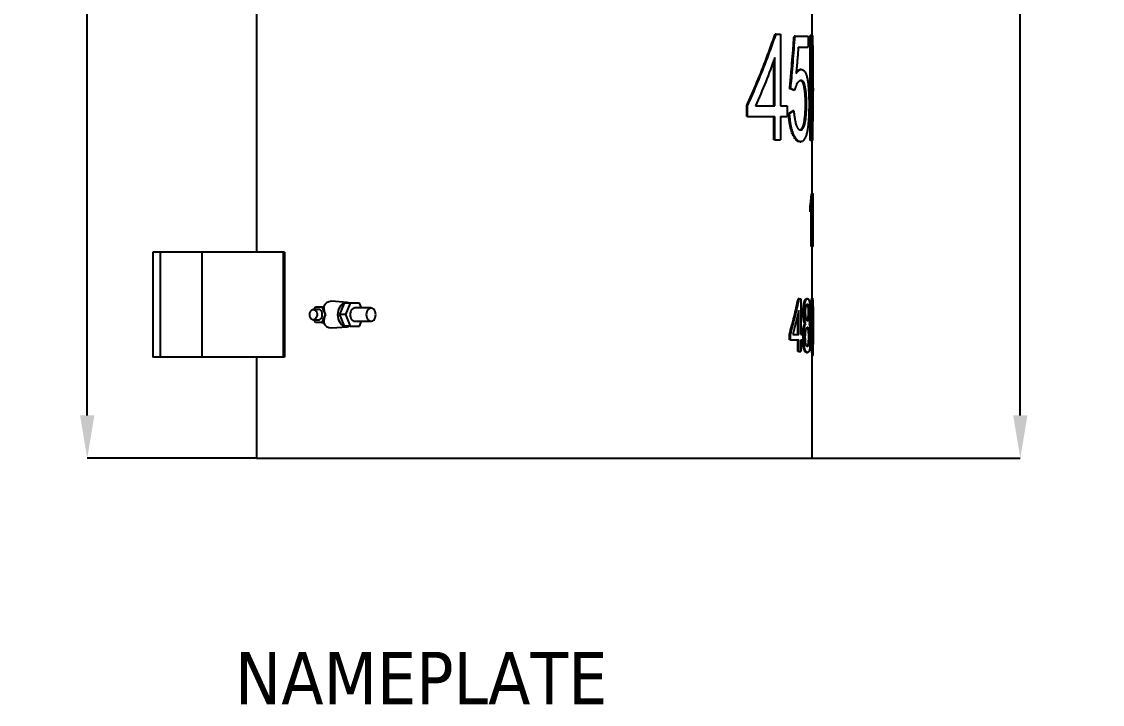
# Model space of a CAD drawing. Header units: millimetres. Extents: x 0 to 6631, y 0 to 4689.
# Drawn here: x 2075 to 3104, y 2361 to 3011 of the extents above; entities that cross this region are included whole.
import ezdxf

# ---------------------------------------------------------------- set-up
doc = ezdxf.new("R2010")
doc.units = ezdxf.units.MM
doc.header["$LTSCALE"] = 13
doc.layers.add('几何体', color=7, linetype='Continuous')
doc.layers.add('尺寸', color=3, linetype='Continuous')
doc.layers.add('铁心', color=3, linetype='Continuous', lineweight=0)
doc.styles.add('SLDTEXTSTYLE0', font='hyswlongfangsong.ttf')
doc.styles.add('Tahoma$001', font='tahoma.ttf', dxfattribs={"height": 2.159784})
doc.dimstyles.new('SLDDIMSTYLE0', dxfattribs={"dimtxt": 50, "dimasz": 40.8, "dimexe": 0, "dimexo": 0.0625, "dimgap": 12.5, "dimtad": 2, "dimdec": 0, "dimrnd": 1e-09, "dimzin": 12, "dimdsep": 46, "dimtxsty": 'SLDTEXTSTYLE0', "dimsah": 1, "dimcen": 0.09, "dimadec": 0, "dimazin": 3, "dimtfac": 1, "dimtdec": 0, "dimtmove": 0, "dimatfit": 0, "dimfxl": 1, "dimfrac": 2, "dimtolj": 1, "dimtzin": 12, "dimarcsym": 0})

# ---------------------------------------------------------------- blocks, each defined once
blk = doc.blocks.new('*D28')
at = {"layer": 'Defpoints', "color": 0, "transparency": 16777216}
for p in [(2629.6, 3853.9), (3025.7, 3853.9), (2827.5, 2595.2)]:
    blk.add_point(p, dxfattribs=at)
at = {"layer": '尺寸', "color": 0, "lineweight": -2, "transparency": 16777216}
for p, q in [((2629.7, 3853.9), (3025.7, 3853.9)), ((3025.7, 2636), (3025.7, 3813.1)), ((2827.6, 2595.2), (3025.7, 2595.2))]:
    blk.add_line(p, q, dxfattribs=at)
at = {"layer": '尺寸', "color": 0, "transparency": 16777216}
for points in [[(3018.9, 3813.1), (3032.5, 3813.1), (3025.7, 3853.9)], [(3018.9, 2636), (3032.5, 2636), (3025.7, 2595.2)]]:
    blk.add_solid(points, dxfattribs=at)
at = {"layer": '尺寸', "color": 0, "transparency": 16777216, "insert": (3038.2, 3222.1), "char_height": 50, "attachment_point": 2, "rotation": 90, "style": 'SLDTEXTSTYLE0'}
blk.add_mtext('\\A1;1259', dxfattribs=at)
blk = doc.blocks.new('*D29')
at = {"layer": 'Defpoints', "color": 0, "transparency": 16777216}
for p in [(2137.3, 3542.7), (2292.5, 3542.7), (2298.5, 2595.2)]:
    blk.add_point(p, dxfattribs=at)
at = {"layer": '尺寸', "color": 0, "lineweight": -2, "transparency": 16777216}
for p, q in [((2292.4, 3542.7), (2137.3, 3542.7)), ((2137.3, 2636), (2137.3, 3501.9)), ((2298.5, 2595.2), (2137.3, 2595.2))]:
    blk.add_line(p, q, dxfattribs=at)
at = {"layer": '尺寸', "color": 0, "transparency": 16777216}
for points in [[(2130.5, 3501.9), (2144.1, 3501.9), (2137.3, 3542.7)], [(2130.5, 2636), (2144.1, 2636), (2137.3, 2595.2)]]:
    blk.add_solid(points, dxfattribs=at)
at = {"layer": '尺寸', "color": 0, "transparency": 16777216, "insert": (2074.8, 3080.2), "char_height": 50, "attachment_point": 2, "rotation": 90, "style": 'SLDTEXTSTYLE0'}
blk.add_mtext('\\A1;948', dxfattribs=at)

msp = doc.modelspace()

# ---------------------------------------------------------------- linework, layer by layer
at = {"layer": '几何体'}
for p, q in [((2827.52, 2998.11), (2827.52, 3364.03)), ((2298.52, 3191.47), (2298.52, 2791.47)), ((2793.19, 2999.28), (2792.33, 2999.28)), ((2793.19, 2999.28), (2797.45, 2999.28)), ((2797.45, 2999.28), (2797.45, 2930.86)), ((2811.26, 2997.53), (2810.32, 2997.53)), ((2811.26, 2997.53), (2823.85, 2997.53)), ((2823.85, 2997.53), (2823.85, 2987)), ((2825.71, 2898.11), (2825.71, 2998.11)), ((2826.7, 2998.11), (2825.71, 2998.11)), ((2826.7, 2898.11), (2826.7, 2998.11)), ((2826.7, 2998.11), (2827.94, 2998.11)), ((2827.94, 2998.11), (2827.94, 2954.84)), ((2814.25, 2987), (2823.85, 2987)), ((2791.15, 2930.86), (2791.15, 2974.78)), ((2792.01, 2930.86), (2792.01, 2977.06)), ((2828.52, 2932.69), (2828.52, 2977.61)), ((2817.19, 2965.66), (2816.23, 2965.66)), ((2809.91, 2946.07), (2806.17, 2947.24)), ((2807.09, 2947.24), (2806.17, 2947.24)), ((2810.84, 2946.07), (2807.09, 2947.24)), ((2810.84, 2946.07), (2809.91, 2946.07)), ((2828.4, 2947.82), (2827.94, 2935.54)), ((2827.94, 2935.54), (2827.94, 2898.11)), ((2765.17, 2920.92), (2765.17, 2930.86)), ((2765.94, 2930.86), (2765.17, 2930.86)), ((2765.94, 2920.92), (2765.94, 2930.86)), ((2773.67, 2930.86), (2792.01, 2930.86)), ((2797.45, 2930.86), (2803.73, 2930.86)), ((2803.73, 2930.86), (2803.73, 2920.92)), ((2805, 2923.26), (2809.06, 2926.18)), ((2805.92, 2923.26), (2805, 2923.26)), ((2805.92, 2923.26), (2809.99, 2926.18)), ((2809.99, 2926.18), (2809.06, 2926.18)), ((2765.94, 2920.92), (2765.17, 2920.92)), ((2765.94, 2920.92), (2792.01, 2920.92)), ((2791.15, 2898.7), (2791.15, 2920.92)), ((2792.01, 2898.7), (2792.01, 2920.92)), ((2797.45, 2920.92), (2803.73, 2920.92)), ((2797.45, 2920.92), (2797.45, 2898.7)), ((2792.01, 2898.7), (2791.15, 2898.7)), ((2792.01, 2898.7), (2797.45, 2898.7)), ((2815.66, 2896.84), (2816.61, 2896.84)), ((2826.7, 2898.11), (2825.71, 2898.11)), ((2826.7, 2898.11), (2827.94, 2898.11)), ((2827.52, 2847.24), (2827.52, 2898.11)), ((2827.86, 2847.24), (2826.86, 2847.24)), ((2827.73, 2847.6), (2827.52, 2847.6)), ((2828.08, 2847.24), (2828.08, 2796.94)), ((2825.74, 2829.98), (2825.74, 2835.54)), ((2826.74, 2835.54), (2825.74, 2835.54)), ((2826.74, 2829.98), (2825.74, 2829.98)), ((2826.68, 2796.94), (2826.68, 2829.98)), ((2826.74, 2829.98), (2826.74, 2835.54)), ((2827.68, 2796.94), (2827.68, 2837.29)), ((2828.51, 2834.37), (2828.08, 2834.37)), ((2828.4, 2833.49), (2828.08, 2833.49)), ((2828.4, 2833.49), (2828.51, 2834.37)), ((2199.93, 2791.47), (2199.93, 2691.47)), ((2206.6, 2791.47), (2199.93, 2791.47)), ((2206.6, 2791.47), (2206.6, 2691.47)), ((2246.36, 2791.47), (2206.6, 2791.47)), ((2246.36, 2791.47), (2246.36, 2691.47)), ((2323.97, 2791.47), (2246.36, 2791.47)), ((2323.97, 2791.47), (2323.97, 2691.47)), ((2325, 2791.47), (2323.97, 2791.47)), ((2325, 2791.47), (2325, 2691.47)), ((2827.68, 2796.94), (2826.68, 2796.94)), ((2827.52, 2747.53), (2827.52, 2796.94)), ((2827.68, 2796.94), (2828.08, 2796.94)), ((2828.5, 2798.11), (2828.08, 2798.11)), ((2828.5, 2796.94), (2828.08, 2796.94)), ((2828.5, 2796.94), (2828.5, 2798.11)), ((2828.09, 2747.53), (2827.09, 2747.53)), ((2353.53, 2737.09), (2354.55, 2739.59)), ((2354.55, 2739.59), (2360.67, 2739.59)), ((2360.67, 2739.59), (2363.73, 2732.09)), ((2360.67, 2739.59), (2362.64, 2739.59)), ((2384.73, 2743.77), (2369.84, 2744.77)), ((2381.97, 2743.09), (2377.48, 2732.09)), ((2387.62, 2743.09), (2381.97, 2743.09)), ((2387.62, 2743.09), (2383.13, 2732.09)), ((2396.6, 2743.09), (2387.62, 2743.09)), ((2407.53, 2738.44), (2392.11, 2738.44)), ((2398.5, 2738.44), (2396.6, 2743.09)), ((2815.26, 2747.24), (2814.31, 2747.24)), ((2815.26, 2747.24), (2816.6, 2747.24)), ((2816.6, 2747.24), (2816.6, 2713.03)), ((2823.17, 2747.23), (2822.19, 2747.23)), ((2357.61, 2737.09), (2352.66, 2737.09)), ((2352.66, 2727.09), (2357.61, 2727.09)), ((2354.55, 2724.59), (2353.53, 2727.09)), ((2363.73, 2732.09), (2360.67, 2724.59)), ((2363.73, 2732.09), (2364.11, 2732.09)), ((2383.13, 2732.09), (2377.48, 2732.09)), ((2377.48, 2732.09), (2381.97, 2721.09)), ((2383.13, 2732.09), (2387.62, 2721.09)), ((2814.89, 2736.12), (2809.21, 2713.03)), ((2813.94, 2713.03), (2813.94, 2732.27)), ((2814.89, 2713.03), (2814.89, 2736.12)), ((2360.67, 2724.59), (2354.55, 2724.59)), ((2360.67, 2724.59), (2362.64, 2724.59)), ((2369.84, 2719.4), (2384.73, 2720.4)), ((2387.62, 2721.09), (2381.97, 2721.09)), ((2387.62, 2721.09), (2396.6, 2721.09)), ((2392.11, 2725.74), (2407.53, 2725.74)), ((2396.6, 2721.09), (2398.5, 2725.74)), ((2821.39, 2723.55), (2820.42, 2723.55)), ((2805.92, 2708.05), (2805.92, 2713.03)), ((2806.83, 2713.03), (2805.92, 2713.03)), ((2806.83, 2708.05), (2805.92, 2708.05)), ((2806.83, 2708.05), (2806.83, 2713.03)), ((2806.83, 2708.05), (2814.89, 2708.05)), ((2809.21, 2713.03), (2814.89, 2713.03)), ((2813.94, 2696.94), (2813.94, 2708.05)), ((2814.89, 2696.94), (2814.89, 2708.05)), ((2816.6, 2713.03), (2818.59, 2713.03)), ((2816.6, 2708.05), (2818.59, 2708.05)), ((2816.6, 2708.05), (2816.6, 2696.94)), ((2819.53, 2711.27), (2818.56, 2711.27)), ((2818.59, 2713.03), (2818.59, 2708.05)), ((2814.89, 2696.94), (2813.94, 2696.94)), ((2814.89, 2696.94), (2816.6, 2696.94)), ((2822.23, 2696.07), (2823.21, 2696.07)), ((2827.09, 2696.02), (2828.09, 2696.02)), ((2827.52, 2595.19), (2827.52, 2696.02)), ((2828.48, 2694.9), (2828.39, 2698.1)), ((2206.6, 2691.47), (2199.93, 2691.47)), ((2246.36, 2691.47), (2206.6, 2691.47)), ((2323.97, 2691.47), (2246.36, 2691.47)), ((2298.52, 2691.47), (2298.52, 2595.19)), ((2325, 2691.47), (2323.97, 2691.47)), ((2828.41, 2693.14), (2827.41, 2693.14)), ((2828.48, 2694.9), (2827.48, 2694.9)), ((2828.41, 2693.14), (2828.48, 2694.9)), ((2298.52, 2595.19), (2563.02, 2595.19)), ((2563.02, 2595.19), (2827.52, 2595.19))]:
    msp.add_line(p, q, dxfattribs=at)
at = {"layer": '几何体', "flags": 128}
for points in [[(2376.06, 2732.09), (2376.19, 2734.12), (2376.56, 2736.09), (2377.17, 2737.94), (2378, 2739.61), (2379.02, 2741.05), (2380.2, 2742.22), (2381.51, 2743.08), (2382.9, 2743.61), (2384.34, 2743.79), (2385.77, 2743.61), (2387.16, 2743.09)], [(2392.11, 2738.44), (2391.57, 2738.39), (2390.52, 2738.02), (2389.56, 2737.31), (2388.75, 2736.3), (2388.14, 2735.04), (2387.75, 2733.61), (2387.62, 2732.09), (2387.75, 2730.57), (2388.14, 2729.14), (2388.75, 2727.88), (2389.56, 2726.86), (2390.52, 2726.15), (2391.57, 2725.78), (2392.11, 2725.74)], [(2412.02, 2732.09), (2411.89, 2733.61), (2411.51, 2735.04), (2410.89, 2736.3), (2410.08, 2737.31), (2409.12, 2738.02), (2408.07, 2738.39), (2406.99, 2738.39), (2405.94, 2738.02), (2404.98, 2737.31), (2404.17, 2736.3), (2403.55, 2735.04), (2403.17, 2733.61), (2403.04, 2732.09), (2403.17, 2730.57), (2403.55, 2729.14), (2404.17, 2727.88), (2404.98, 2726.86), (2405.94, 2726.15), (2406.99, 2725.78), (2408.07, 2725.78), (2409.12, 2726.15), (2410.08, 2726.86), (2410.89, 2727.88), (2411.51, 2729.14), (2411.89, 2730.57), (2412.02, 2732.09)], [(2349.12, 2732.09), (2349.25, 2733.44), (2349.64, 2734.69), (2350.24, 2735.74), (2351.03, 2736.53), (2351.94, 2736.98), (2352.9, 2737.08), (2353.84, 2736.8), (2354.7, 2736.17), (2355.4, 2735.24), (2355.9, 2734.08), (2356.16, 2732.77), (2356.16, 2731.41), (2355.9, 2730.1), (2355.4, 2728.93), (2354.7, 2728), (2353.84, 2727.38), (2352.9, 2727.1), (2351.94, 2727.19), (2351.03, 2727.65), (2350.24, 2728.43), (2349.64, 2729.49), (2349.25, 2730.74), (2349.12, 2732.09)], [(2361.14, 2732.09), (2361.01, 2733.44), (2360.63, 2734.69), (2360.02, 2735.74), (2359.23, 2736.53), (2358.33, 2736.98), (2357.61, 2737.09)], [(2357.61, 2727.09), (2358.33, 2727.19), (2359.23, 2727.65), (2360.02, 2728.43), (2360.63, 2729.49), (2361.01, 2730.74), (2361.14, 2732.09)], [(2387.16, 2721.09), (2385.77, 2720.56), (2384.34, 2720.39), (2382.9, 2720.56), (2381.51, 2721.09), (2380.2, 2721.95), (2379.02, 2723.12), (2378, 2724.57), (2377.17, 2726.24), (2376.56, 2728.09), (2376.19, 2730.06), (2376.06, 2732.09)]]:
    msp.add_lwpolyline(points, dxfattribs=at)
at = {"layer": '几何体'}
for centre, start, end in [((2369.93, 2736.38), 90.5676, 157.53955), ((2369.93, 2727.79), 202.46045, 269.4324)]:
    msp.add_arc(centre, 8.39, start, end, dxfattribs=at)
for centre, major_axis, start_param, end_param in [((2372.78, 2732.43), (-7.85, 11.69), 0.6029351, 1.2415317), ((2372.78, 2731.75), (7.85, 11.69), 1.900061, 2.5386575)]:
    msp.add_ellipse(centre, major_axis=major_axis, ratio=0.5547446, start_param=start_param, end_param=end_param, dxfattribs=at)
for points in [[(2765.17, 2930.86), (2768.5, 2938.46), (2775.14, 2953.67), (2784.21, 2976.48), (2789.62, 2991.68), (2792.33, 2999.28)], [(2765.94, 2930.86), (2769.27, 2938.46), (2775.94, 2953.67), (2785.05, 2976.48), (2790.48, 2991.68), (2793.19, 2999.28)], [(2827.94, 2954.84), (2828.22, 2962.05), (2828.78, 2976.48), (2828.29, 2990.9), (2828.05, 2998.11)], [(2792.01, 2977.06), (2789.17, 2969.36), (2783.47, 2953.96), (2776.94, 2938.56), (2773.67, 2930.86)], [(2805.92, 2713.03), (2807.44, 2718.73), (2810.48, 2730.13), (2813.03, 2741.53), (2814.31, 2747.24)], [(2806.83, 2713.03), (2808.36, 2718.73), (2811.42, 2730.13), (2813.98, 2741.53), (2815.26, 2747.24)]]:
    msp.add_open_spline(points, degree=3, dxfattribs=at)
for points, knots in [([(2806.17, 2947.24), (2806.22, 2947.69), (2806.41, 2949.4), (2806.58, 2951.39), (2806.73, 2953.06), (2806.93, 2955.29), (2807.18, 2958.06), (2807.5, 2962), (2807.72, 2964.55), (2807.94, 2967.2), (2808.12, 2969.33), (2808.6, 2975.24), (2809.19, 2982.63), (2809.84, 2991.21), (2810.17, 2995.56), (2810.32, 2997.53)], [0, 0, 0, 0, 0.0274918, 0.1033234, 0.1187915, 0.1275856, 0.2366698, 0.2840673, 0.3620798, 0.3890458, 0.4420491, 0.489516, 0.7408341, 0.88275, 1, 1, 1, 1]), ([(2807.09, 2947.24), (2807.14, 2947.75), (2807.23, 2948.52), (2807.32, 2949.48), (2807.65, 2953.14), (2808.34, 2960.71), (2809.64, 2976.54), (2810.61, 2989.13), (2811.26, 2997.53)], [0, 0, 0, 0, 0.0312522, 0.0468779, 0.0570892, 0.2500036, 0.5000035, 1, 1, 1, 1]), ([(2814.25, 2987), (2814.18, 2985.94), (2814.05, 2983.83), (2813.85, 2980.66), (2813.63, 2977.5), (2813.4, 2974.34), (2813.15, 2971.2), (2812.89, 2968.07), (2812.61, 2964.94), (2812.39, 2962.89), (2812.29, 2961.86)], [0, 0, 0, 0, 0.1249933, 0.2499868, 0.3749814, 0.4999795, 0.6249795, 0.7499831, 0.8749863, 1, 1, 1, 1]), ([(2812.29, 2961.86), (2812.51, 2962.14), (2812.95, 2962.7), (2813.59, 2963.49), (2814.24, 2964.16), (2814.89, 2964.71), (2815.85, 2965.38), (2817.11, 2965.82), (2818.42, 2965.46), (2819.48, 2964.71), (2820.33, 2963.74), (2821.06, 2962.59), (2821.66, 2961.33), (2822.16, 2959.99), (2822.61, 2958.44), (2823, 2956.63), (2823.32, 2954.56), (2823.58, 2952.31), (2823.8, 2949.98), (2824.03, 2947.33), (2824.22, 2944.31), (2824.39, 2940.96), (2824.5, 2937.55), (2824.54, 2934.07), (2824.54, 2930.59), (2824.49, 2926.52), (2824.33, 2921.95), (2824.08, 2916.92), (2823.68, 2912.12), (2823.1, 2907.8), (2822.3, 2904.21), (2821.33, 2901.31), (2820.19, 2899.02), (2818.9, 2897.47), (2817.46, 2896.82), (2815.91, 2896.79), (2814.26, 2897.47), (2812.6, 2899.14), (2810.98, 2901.59), (2809.58, 2904.3), (2808.54, 2907.3), (2807.79, 2910.19), (2807.23, 2912.86), (2806.84, 2915.23), (2806.56, 2917.2), (2806.31, 2919.19), (2806.1, 2921.21), (2805.98, 2922.57), (2805.92, 2923.26)], [0, 0, 0, 0, 0.0127318, 0.0250756, 0.0374989, 0.0501386, 0.0626217, 0.0939053, 0.1252002, 0.1460571, 0.1669121, 0.1878121, 0.2040369, 0.2191018, 0.2347357, 0.2503597, 0.2659738, 0.2815879, 0.2972032, 0.3128145, 0.3340105, 0.3543508, 0.3752282, 0.3958937, 0.4167807, 0.4376274, 0.4688233, 0.5000247, 0.5312182, 0.5624126, 0.593634, 0.6248945, 0.6562563, 0.6874539, 0.7187469, 0.750054, 0.7813416, 0.8126092, 0.8438766, 0.8751173, 0.8958986, 0.9165834, 0.9375671, 0.9499482, 0.9626083, 0.9750826, 0.9873091, 1, 1, 1, 1]), ([(2812.42, 2963.2), (2812.45, 2963.24), (2812.58, 2963.39), (2812.79, 2963.63), (2813.06, 2963.91), (2813.77, 2964.6), (2814.85, 2965.46), (2815.79, 2965.57), (2816.23, 2965.63)], [0, 0, 0, 0, 0.0241288, 0.0950095, 0.1634562, 0.2323529, 0.6468534, 1, 1, 1, 1]), ([(2809.99, 2926.18), (2810.05, 2925.57), (2810.18, 2924.35), (2810.38, 2922.52), (2810.62, 2920.73), (2810.92, 2918.77), (2811.3, 2916.69), (2811.79, 2914.55), (2812.31, 2912.76), (2812.84, 2911.33), (2813.31, 2910.35), (2813.74, 2909.65), (2814.12, 2909.17), (2814.64, 2908.72), (2815.3, 2908.36), (2816.08, 2908.13), (2816.98, 2908.03), (2817.95, 2908.4), (2818.96, 2909.47), (2819.81, 2911.45), (2820.54, 2913.89), (2821.14, 2916.79), (2821.57, 2920.12), (2821.87, 2923.7), (2822.05, 2927.43), (2822.14, 2931.23), (2822.13, 2935.04), (2822.03, 2938.83), (2821.8, 2942.52), (2821.43, 2945.97), (2820.89, 2949.03), (2820.21, 2951.65), (2819.36, 2953.56), (2818.39, 2954.74), (2817.32, 2955.23), (2816.19, 2955.04), (2815.03, 2954.44), (2813.85, 2953.31), (2812.94, 2951.86), (2812.31, 2950.49), (2811.91, 2949.49), (2811.53, 2948.43), (2811.17, 2947.28), (2810.95, 2946.48), (2810.84, 2946.07)], [0, 0, 0, 0, 0.01561219, 0.03122448, 0.04690848, 0.06245321, 0.08368639, 0.10446169, 0.12492732, 0.14085163, 0.15619685, 0.16672581, 0.17704119, 0.18750442, 0.2072842, 0.22927229, 0.25015099, 0.28144592, 0.31272216, 0.34397288, 0.37522485, 0.40645058, 0.43765381, 0.4688571, 0.5000588, 0.53125909, 0.56246119, 0.59365633, 0.62484931, 0.65603967, 0.68725907, 0.71848537, 0.74973193, 0.78099795, 0.81229745, 0.84359797, 0.87491115, 0.90620203, 0.93745706, 0.94989226, 0.96240917, 0.97519859, 0.98731264, 1, 1, 1, 1]), ([(2815.73, 2908.1), (2815.78, 2908.1), (2816.22, 2908.05), (2816.99, 2908.42), (2818, 2909.47), (2818.85, 2911.46), (2819.58, 2913.9), (2820.17, 2916.81), (2820.6, 2920.15), (2820.9, 2923.73), (2821.08, 2927.46), (2821.16, 2931.26), (2821.15, 2935.07), (2821.05, 2938.86), (2820.83, 2942.55), (2820.45, 2945.99), (2819.92, 2949.05), (2819.24, 2951.67), (2818.39, 2953.56), (2817.49, 2954.71), (2816.84, 2954.92), (2816.56, 2955.02)], [0, 0, 0, 0, 0.0083116, 0.0640467, 0.1197233, 0.1754391, 0.2311872, 0.2869199, 0.3426536, 0.398416, 0.4541122, 0.5098475, 0.5656354, 0.6213956, 0.6771285, 0.732828, 0.7885356, 0.8442261, 0.8998751, 0.9555439, 1, 1, 1, 1]), ([(2827.94, 2901.38), (2828.16, 2908.58), (2828.64, 2924.06), (2828.48, 2939.54), (2828.4, 2947.82)], [0, 0, 0, 0, 0.4648253, 1, 1, 1, 1]), ([(2815.64, 2896.93), (2815.38, 2896.91), (2814.61, 2896.85), (2813.25, 2897.55), (2811.81, 2899), (2810.55, 2900.79), (2809.53, 2902.59), (2808.59, 2904.54), (2807.8, 2906.75), (2807.09, 2909.27), (2806.55, 2911.67), (2806.15, 2913.8), (2805.86, 2915.67), (2805.64, 2917.27), (2805.48, 2918.52), (2805.39, 2919.31), (2805.3, 2920.1), (2805.21, 2920.93), (2805.11, 2921.99), (2805.04, 2922.78), (2805, 2923.26)], [0, 0, 0, 0, 0.06177102, 0.17760993, 0.29215183, 0.37068286, 0.45093329, 0.52132269, 0.58799085, 0.65798562, 0.73356871, 0.77516022, 0.81874235, 0.87019801, 0.88972519, 0.90822386, 0.92608653, 0.94511021, 0.96646, 1, 1, 1, 1]), ([(2825.74, 2835.54), (2825.82, 2835.99), (2825.97, 2836.92), (2826.16, 2838.42), (2826.34, 2840.01), (2826.5, 2841.67), (2826.64, 2843.45), (2826.76, 2845.28), (2826.83, 2846.59), (2826.86, 2847.24)], [0, 0, 0, 0, 0.1408093, 0.2894541, 0.4255218, 0.575172, 0.7124738, 0.8585182, 1, 1, 1, 1]), ([(2826.74, 2835.54), (2826.81, 2835.99), (2826.96, 2836.92), (2827.16, 2838.42), (2827.34, 2840.01), (2827.49, 2841.67), (2827.63, 2843.45), (2827.76, 2845.28), (2827.82, 2846.59), (2827.86, 2847.24)], [0, 0, 0, 0, 0.1408923, 0.2895959, 0.4256932, 0.5753462, 0.7126215, 0.8586067, 1, 1, 1, 1]), ([(2827.98, 2847.53), (2827.95, 2847.56), (2827.89, 2847.63), (2827.81, 2847.66), (2827.75, 2847.61), (2827.73, 2847.59)], [0, 0, 0, 0, 0.370923, 0.7343823, 1, 1, 1, 1]), ([(2828.51, 2834.37), (2828.51, 2834.92), (2828.51, 2836.02), (2828.5, 2837.62), (2828.48, 2839.46), (2828.46, 2841.45), (2828.42, 2843.48), (2828.35, 2845.16), (2828.28, 2846.21), (2828.2, 2846.84), (2828.13, 2847.17), (2828.06, 2847.42), (2828, 2847.49), (2827.98, 2847.53)], [0, 0, 0, 0, 0.0832004, 0.1663556, 0.2497781, 0.3746467, 0.4995427, 0.624475, 0.7495121, 0.812113, 0.8747297, 0.9373593, 1, 1, 1, 1]), ([(2827.68, 2837.29), (2827.64, 2836.82), (2827.56, 2835.9), (2827.43, 2834.58), (2827.28, 2833.35), (2827.11, 2832.17), (2826.93, 2831.05), (2826.8, 2830.35), (2826.74, 2829.98)], [0, 0, 0, 0, 0.1691613, 0.3266776, 0.4998818, 0.667884, 0.8300519, 1, 1, 1, 1]), ([(2828.5, 2798.11), (2828.5, 2798.6), (2828.5, 2799.57), (2828.49, 2800.98), (2828.48, 2802.93), (2828.44, 2805.17), (2828.37, 2807.43), (2828.28, 2809.96), (2828.18, 2812.27), (2828.11, 2813.76), (2828.08, 2814.37)], [0, 0, 0, 0, 0.0713509, 0.143534, 0.2150337, 0.3823287, 0.549312, 0.7171809, 0.8847154, 1, 1, 1, 1]), ([(2827.09, 2747.5), (2827.06, 2747.49), (2826.99, 2747.47), (2826.87, 2747.11), (2826.72, 2746.43), (2826.57, 2745.39), (2826.38, 2743.63), (2826.15, 2740.96), (2825.94, 2737.25), (2825.82, 2733.66), (2825.75, 2730.45), (2825.72, 2727.66), (2825.71, 2725.79), (2825.7, 2724.86)], [0, 0, 0, 0, 0.0469594, 0.1150561, 0.1831214, 0.2511954, 0.3192907, 0.4552878, 0.5913461, 0.7274665, 0.8171519, 0.9097591, 1, 1, 1, 1]), ([(2826.7, 2724.86), (2826.7, 2725.79), (2826.71, 2727.66), (2826.75, 2730.45), (2826.81, 2733.66), (2826.93, 2737.25), (2827.11, 2740.34), (2827.28, 2742.56), (2827.42, 2744.07), (2827.57, 2745.4), (2827.72, 2746.43), (2827.86, 2747.12), (2828, 2747.48), (2828.13, 2747.57), (2828.23, 2747.35), (2828.32, 2746.7), (2828.39, 2745.69), (2828.43, 2744.37), (2828.48, 2742.33), (2828.5, 2739.98), (2828.51, 2737.44), (2828.52, 2734.35), (2828.52, 2729.98), (2828.52, 2724.4), (2828.52, 2719.26), (2828.52, 2714.59), (2828.52, 2710.44), (2828.51, 2706.38), (2828.5, 2703.17), (2828.47, 2700.87), (2828.44, 2699.34), (2828.39, 2698.07), (2828.33, 2697.07), (2828.25, 2696.35), (2828.14, 2695.98), (2828.02, 2696.02), (2827.88, 2696.46), (2827.74, 2697.23), (2827.59, 2698.25), (2827.44, 2699.45), (2827.3, 2700.88), (2827.16, 2702.51), (2827.06, 2704.37), (2826.97, 2706.29), (2826.86, 2708.91), (2826.76, 2712.3), (2826.7, 2716.48), (2826.68, 2720.68), (2826.69, 2723.47), (2826.7, 2724.86)], [0, 0, 0, 0, 0.0206796, 0.0419044, 0.0624623, 0.0936684, 0.1248768, 0.1405088, 0.1561467, 0.1717886, 0.1874346, 0.2030862, 0.2187496, 0.2344146, 0.2500709, 0.2657204, 0.2813651, 0.2970025, 0.3126391, 0.3438499, 0.3594727, 0.3750906, 0.4165185, 0.4580024, 0.4999645, 0.5311934, 0.5624205, 0.5936406, 0.6248419, 0.6404697, 0.6560982, 0.6717411, 0.6873914, 0.7030416, 0.7187028, 0.7343613, 0.7500156, 0.7656677, 0.7813246, 0.7969571, 0.8126105, 0.8282351, 0.8438556, 0.8594797, 0.8751018, 0.9063235, 0.9375387, 0.9689729, 1, 1, 1, 1]), ([(2820.42, 2723.55), (2820.35, 2723.72), (2820.25, 2724), (2820.11, 2724.4), (2820, 2724.74), (2819.8, 2725.39), (2819.54, 2726.42), (2819.27, 2728.12), (2819.1, 2730.11), (2818.99, 2732.33), (2818.95, 2734.65), (2818.99, 2736.89), (2819.13, 2738.99), (2819.38, 2740.96), (2819.71, 2742.81), (2820.09, 2744.42), (2820.5, 2745.68), (2820.95, 2746.53), (2821.44, 2747.02), (2821.86, 2747.26), (2822.11, 2747.21), (2822.19, 2747.2)], [0, 0, 0, 0, 0.0277686, 0.0460045, 0.0625213, 0.0779507, 0.1358731, 0.1903574, 0.2507372, 0.3170094, 0.3854451, 0.4503021, 0.510472, 0.5716022, 0.6403788, 0.7074354, 0.7669193, 0.8251922, 0.8926607, 0.9663194, 1, 1, 1, 1]), ([(2821.39, 2723.55), (2821.29, 2723.81), (2821.09, 2724.34), (2820.81, 2725.23), (2820.52, 2726.42), (2820.24, 2728.06), (2820.06, 2730.16), (2819.96, 2732.33), (2819.92, 2734.54), (2819.96, 2736.75), (2820.09, 2738.91), (2820.34, 2740.88), (2820.66, 2742.69), (2821.03, 2744.28), (2821.44, 2745.62), (2821.9, 2746.5), (2822.37, 2746.99), (2822.84, 2747.24), (2823.29, 2747.25), (2823.72, 2747.09), (2824.12, 2746.7), (2824.5, 2745.95), (2824.82, 2744.82), (2825.12, 2743.54), (2825.35, 2741.86), (2825.51, 2739.92), (2825.61, 2737.81), (2825.66, 2735.61), (2825.64, 2733.4), (2825.57, 2731.23), (2825.48, 2729.1), (2825.3, 2727.21), (2825.08, 2725.77), (2824.86, 2724.71), (2824.65, 2723.93), (2824.5, 2723.48), (2824.42, 2723.26)], [0, 0, 0, 0, 0.0211785, 0.0421113, 0.0625816, 0.0937623, 0.1249651, 0.1561762, 0.1873869, 0.2185862, 0.2497748, 0.2807696, 0.3122279, 0.3436809, 0.3747732, 0.4054823, 0.4370168, 0.4687049, 0.5000021, 0.5313359, 0.5626582, 0.5939562, 0.6252538, 0.6565253, 0.6877454, 0.7188923, 0.7501573, 0.7813396, 0.8125414, 0.8437524, 0.8749524, 0.9061591, 0.9373937, 0.9581683, 0.978915, 1, 1, 1, 1]), ([(2821.25, 2734.37), (2821.28, 2733.27), (2821.33, 2731.61), (2821.57, 2729.68), (2821.79, 2728.34), (2822.08, 2727.28), (2822.41, 2726.6), (2822.75, 2726.25), (2823.09, 2726.15), (2823.42, 2726.24), (2823.73, 2726.57), (2824.02, 2727.21), (2824.26, 2728.2), (2824.45, 2729.49), (2824.59, 2730.93), (2824.67, 2732.52), (2824.71, 2734.16), (2824.7, 2735.81), (2824.65, 2737.44), (2824.53, 2738.96), (2824.33, 2740.21), (2824.08, 2741.11), (2823.79, 2741.69), (2823.48, 2741.98), (2823.05, 2742.06), (2822.59, 2741.85), (2822.19, 2741.25), (2821.97, 2740.74), (2821.77, 2740.11), (2821.57, 2739.07), (2821.39, 2737.61), (2821.27, 2736.02), (2821.26, 2734.92), (2821.25, 2734.37)], [0, 0, 0, 0, 0.06210867, 0.09334505, 0.12459458, 0.155832, 0.18711275, 0.21842429, 0.24976584, 0.28110824, 0.3124228, 0.34371684, 0.37497471, 0.40621777, 0.43744321, 0.46865862, 0.49987415, 0.53108816, 0.56229073, 0.59347782, 0.62469165, 0.65595207, 0.6872628, 0.71859148, 0.74993368, 0.81252093, 0.84383426, 0.86012932, 0.87515421, 0.90637695, 0.93759225, 0.96880157, 1, 1, 1, 1]), ([(2822.69, 2741.76), (2822.73, 2741.72), (2822.87, 2741.6), (2823.1, 2741.1), (2823.35, 2740.21), (2823.51, 2739.17), (2823.6, 2738.2), (2823.67, 2737.18), (2823.71, 2735.81), (2823.72, 2734.16), (2823.69, 2732.52), (2823.6, 2730.93), (2823.46, 2729.49), (2823.28, 2728.2), (2823.03, 2727.22), (2822.8, 2726.65), (2822.65, 2726.51), (2822.6, 2726.46)], [0, 0, 0, 0, 0.0304229, 0.1081358, 0.1857759, 0.2633773, 0.3016545, 0.341163, 0.4188521, 0.4965809, 0.5743091, 0.6520144, 0.7297022, 0.8073829, 0.8850323, 0.9627125, 1, 1, 1, 1]), ([(2827.35, 2726.62), (2827.33, 2724.58), (2827.3, 2720.49), (2827.34, 2715.37), (2827.42, 2711.36), (2827.5, 2708.44), (2827.6, 2706.15), (2827.7, 2704.52), (2827.79, 2703.45), (2827.88, 2702.57), (2827.98, 2701.95), (2828.07, 2701.67), (2828.16, 2701.83), (2828.23, 2702.36), (2828.29, 2703.17), (2828.33, 2704.2), (2828.38, 2705.82), (2828.41, 2708.15), (2828.43, 2711.1), (2828.45, 2714.12), (2828.46, 2716.96), (2828.46, 2719.64), (2828.46, 2722.1), (2828.45, 2724.61), (2828.45, 2727.04), (2828.45, 2729.35), (2828.44, 2731.48), (2828.43, 2733.48), (2828.41, 2735.74), (2828.38, 2737.77), (2828.34, 2739.48), (2828.3, 2740.61), (2828.24, 2741.49), (2828.17, 2742), (2828.09, 2742.18), (2828, 2741.99), (2827.9, 2741.43), (2827.81, 2740.56), (2827.73, 2739.48), (2827.63, 2737.88), (2827.53, 2735.59), (2827.44, 2732.67), (2827.38, 2729.66), (2827.36, 2727.63), (2827.35, 2726.62)], [0, 0, 0, 0, 0.06245619, 0.12488191, 0.15612289, 0.18735657, 0.218581, 0.23421897, 0.24985838, 0.26550743, 0.28115667, 0.29680358, 0.312447, 0.32810038, 0.34375011, 0.35938865, 0.37502137, 0.40622323, 0.43746213, 0.46870175, 0.49993812, 0.52461745, 0.55045645, 0.57518131, 0.60102653, 0.62491817, 0.64590005, 0.66644324, 0.68740359, 0.7186387, 0.73427356, 0.74990407, 0.76553541, 0.78117863, 0.79683712, 0.81248542, 0.82813532, 0.84377809, 0.85941967, 0.87505775, 0.9062772, 0.9375162, 0.9687561, 1, 1, 1, 1]), ([(2827.44, 2732.2), (2827.44, 2731.79), (2827.44, 2730.88), (2827.45, 2728.93), (2827.45, 2726.38), (2827.46, 2723.32), (2827.46, 2720.25), (2827.46, 2717.18), (2827.45, 2714.12), (2827.44, 2712.05), (2827.43, 2711.03), (2827.43, 2710.99)], [0, 0, 0, 0, 0.05896413, 0.13091012, 0.27480484, 0.41869947, 0.56259997, 0.70648084, 0.85033329, 0.9941859, 1, 1, 1, 1]), ([(2818.59, 2712.24), (2818.62, 2713.18), (2818.67, 2715.39), (2819.03, 2718.64), (2819.64, 2721.66), (2820.16, 2722.92), (2820.42, 2723.55)], [0, 0, 0, 0, 0.19861518, 0.46590245, 0.73267741, 1, 1, 1, 1]), ([(2819.53, 2711.27), (2819.55, 2712.54), (2819.61, 2715.08), (2819.99, 2718.64), (2820.61, 2721.66), (2821.13, 2722.92), (2821.39, 2723.55)], [0, 0, 0, 0, 0.2497371, 0.4997165, 0.7494653, 1, 1, 1, 1]), ([(2824.42, 2723.26), (2824.5, 2723.12), (2824.65, 2722.85), (2824.87, 2722.31), (2825.06, 2721.73), (2825.21, 2721.09), (2825.38, 2720.23), (2825.56, 2718.93), (2825.71, 2717.1), (2825.8, 2715.15), (2825.85, 2713.1), (2825.87, 2711.01), (2825.85, 2708.9), (2825.81, 2706.83), (2825.72, 2704.84), (2825.58, 2702.99), (2825.41, 2701.23), (2825.2, 2699.61), (2824.94, 2698.29), (2824.63, 2697.33), (2824.29, 2696.65), (2823.91, 2696.28), (2823.52, 2696.08), (2823.1, 2696.05), (2822.68, 2696.14), (2822.23, 2696.39), (2821.78, 2696.83), (2821.33, 2697.5), (2820.9, 2698.5), (2820.49, 2699.75), (2820.14, 2701.3), (2819.87, 2703.09), (2819.69, 2705.07), (2819.61, 2706.9), (2819.55, 2708.5), (2819.53, 2709.88), (2819.53, 2710.8), (2819.53, 2711.27)], [0, 0, 0, 0, 0.0209299, 0.041741, 0.0626194, 0.078263, 0.0939052, 0.1250949, 0.1562994, 0.1874944, 0.2173756, 0.2498907, 0.2810984, 0.3122967, 0.3434907, 0.374708, 0.4059454, 0.4371841, 0.4684122, 0.4996902, 0.5309342, 0.5615881, 0.5935543, 0.6249495, 0.6562764, 0.6876004, 0.718914, 0.750213, 0.7814959, 0.8127421, 0.8439763, 0.8751735, 0.9063651, 0.9375726, 0.9586267, 0.9789662, 1, 1, 1, 1]), ([(2821.01, 2711.56), (2821.01, 2710.93), (2821.01, 2709.66), (2821.08, 2707.76), (2821.21, 2705.93), (2821.43, 2704.25), (2821.77, 2703), (2822.16, 2702.24), (2822.56, 2701.86), (2823.02, 2701.67), (2823.53, 2701.84), (2824, 2702.34), (2824.37, 2703.31), (2824.62, 2704.61), (2824.78, 2706.25), (2824.89, 2708.05), (2824.96, 2709.92), (2824.97, 2711.83), (2824.93, 2713.73), (2824.8, 2715.5), (2824.59, 2716.97), (2824.33, 2718.17), (2824.03, 2719.12), (2823.69, 2719.8), (2823.33, 2720.1), (2822.94, 2720.08), (2822.55, 2719.77), (2822.16, 2719.13), (2821.8, 2718.13), (2821.47, 2716.83), (2821.22, 2715.26), (2821.05, 2713.47), (2821.03, 2712.2), (2821.01, 2711.56)], [0, 0, 0, 0, 0.0312162, 0.0624326, 0.0940863, 0.1248269, 0.1560046, 0.1872636, 0.218583, 0.249924, 0.2969052, 0.3438496, 0.3751072, 0.4063284, 0.4375123, 0.4687371, 0.4999511, 0.5311512, 0.5623438, 0.5935114, 0.6247204, 0.6559929, 0.6872918, 0.7185946, 0.7499077, 0.7812346, 0.8125572, 0.8438545, 0.875136, 0.9063848, 0.9375985, 0.9688041, 1, 1, 1, 1]), ([(2822.64, 2719.79), (2822.67, 2719.77), (2822.81, 2719.66), (2823.04, 2719.1), (2823.34, 2718.18), (2823.6, 2716.97), (2823.81, 2715.5), (2823.94, 2713.73), (2823.98, 2711.83), (2823.97, 2709.92), (2823.91, 2708.05), (2823.8, 2706.26), (2823.63, 2704.61), (2823.42, 2703.53), (2823.23, 2702.89), (2822.96, 2702.28), (2822.73, 2702.07), (2822.55, 2701.91)], [0, 0, 0, 0, 0.0122272, 0.0854975, 0.158794, 0.2320708, 0.3052553, 0.3784066, 0.4516556, 0.5249283, 0.5982227, 0.6715194, 0.7446765, 0.817847, 0.8545139, 0.8911822, 1, 1, 1, 1]), ([(2825.7, 2724.86), (2825.69, 2723), (2825.68, 2720.25), (2825.71, 2717.51), (2825.72, 2716.63)], [0, 0, 0, 0, 0.6764824, 1, 1, 1, 1]), ([(2822.23, 2696.11), (2822.11, 2696.1), (2821.8, 2696.07), (2821.26, 2696.37), (2820.69, 2696.96), (2820.21, 2697.82), (2819.8, 2698.84), (2819.42, 2700.17), (2819.1, 2701.72), (2818.86, 2703.51), (2818.73, 2705.04), (2818.67, 2706.27), (2818.63, 2707.14), (2818.61, 2707.88), (2818.6, 2708.31), (2818.59, 2708.44)], [0, 0, 0, 0, 0.0758514, 0.2122635, 0.3360133, 0.4200282, 0.5122333, 0.600133, 0.6900554, 0.7764807, 0.8665569, 0.9017197, 0.9421935, 0.9834448, 1, 1, 1, 1]), ([(2825.85, 2709.89), (2825.87, 2709.34), (2825.89, 2708.34), (2825.95, 2706.94), (2826.01, 2705.64), (2826.08, 2704.15), (2826.17, 2702.51), (2826.3, 2700.88), (2826.45, 2699.45), (2826.6, 2698.25), (2826.74, 2697.23), (2826.89, 2696.47), (2827, 2696.05), (2827.07, 2696.06), (2827.09, 2696.07)], [0, 0, 0, 0, 0.0770624, 0.1410224, 0.2072734, 0.2701396, 0.3666174, 0.4630646, 0.5597124, 0.6560323, 0.7525423, 0.8489862, 0.9454107, 1, 1, 1, 1])]:
    msp.add_open_spline(points, degree=3, knots=knots, dxfattribs=at)

# ---------------------------------------------------------------- texts
at = {"layer": '铁心', "lineweight": 13, "style": 'Tahoma$001'}
msp.add_text('NAMEPLATE', height=50, dxfattribs=at).set_placement((2277.91, 2360.72))

# ---------------------------------------------------------------- dimensions: what is measured, and where the dimension line sits
at = {"layer": '尺寸'}
for base, p1, p2, picture, middle in [((3025.73, 3853.92), (2827.52, 2595.19), (2629.61, 3853.92), '*D28', (3025.73, 3222.09)), ((2137.3375996, 3542.68886682), (2298.52220012, 2595.18886682), (2292.45612686, 3542.68886682), '*D29', (2137.3375996, 3080.23003849))]:
    dim = msp.add_linear_dim(base=base, p1=p1, p2=p2, angle=90, dimstyle='SLDDIMSTYLE0', dxfattribs=at)
    dim.commit()
    dim.dimension.update_dxf_attribs({"geometry": picture, "text_midpoint": middle, "dimtype": 160})

doc.saveas('drawing.dxf')
